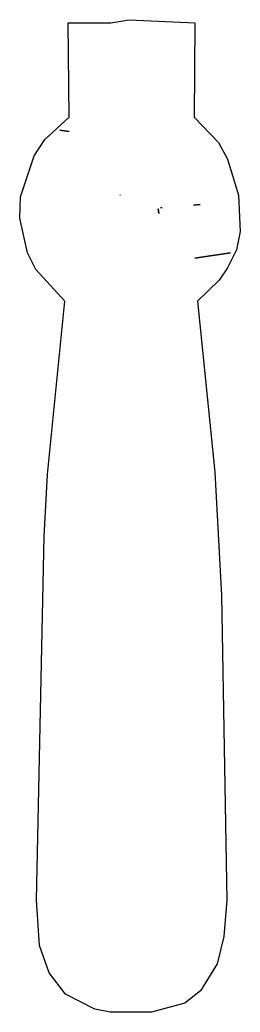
# Model space of a CAD drawing. Header units: millimetres. Extents: x -160 to 160, y -721 to 721.
import ezdxf

# ---------------------------------------------------------------- set-up
doc = ezdxf.new("R2010")
doc.units = ezdxf.units.MM
doc.layers.add('ALMOND-DRAW-PROFILE', color=7, linetype='Continuous', lineweight=25)

msp = doc.modelspace()

# ---------------------------------------------------------------- linework, layer by layer
at = {"layer": 'ALMOND-DRAW-PROFILE'}
for points in [[(-135.68, -558.11), (-124.69, -29.94), (-119.75, 60.42), (-94.81, 312.12), (-136.78, 358.15), (-148.86, 382.32), (-159.85, 432.86), (-158.75, 463.62), (-138.98, 522.95), (-123.6, 547.12), (-88.44, 579.32), (-89.54, 716.31), (-27.63, 716.31), (-1.48, 720.7), (93.93, 716.31), (93.11, 579.23), (128.54, 542.72), (141.72, 518.55), (157.65, 465.82), (159.85, 413.09), (154.36, 386.72), (141.72, 360.35), (129.64, 342.77), (98.15, 311.93), (123.05, 63.72), (132.93, -115.36), (140.63, -558.11), (136.23, -610.84), (126.34, -650.39), (102.17, -689.94), (79.65, -707.52), (31.04, -720.7), (-28.7, -720.7), (-51.09, -716.31), (-93.38, -694.34), (-117.55, -663.57), (-131.29, -624.02)], [(-101.99, 560.28), (-88.32, 558.39), (-88.32, 558.4)], [(-14.12, 466.75), (-14.13, 466.75), (-14.32, 466.22)], [(46.82, 447.55), (46.81, 447.56), (44.49, 448.24)], [(101.62, 452.64), (92.32, 451.41), (92.32, 451.4)], [(41.09, 446), (41.75, 439.45), (41.1, 445.99)], [(145.7, 382.17), (93.99, 374.45), (93.99, 374.44)], [(-104.45, 204.1), (-104.46, 204.11), (-104.47, 203.92)]]:
    msp.add_lwpolyline(points, close=True, dxfattribs=at)

doc.saveas('drawing.dxf')
